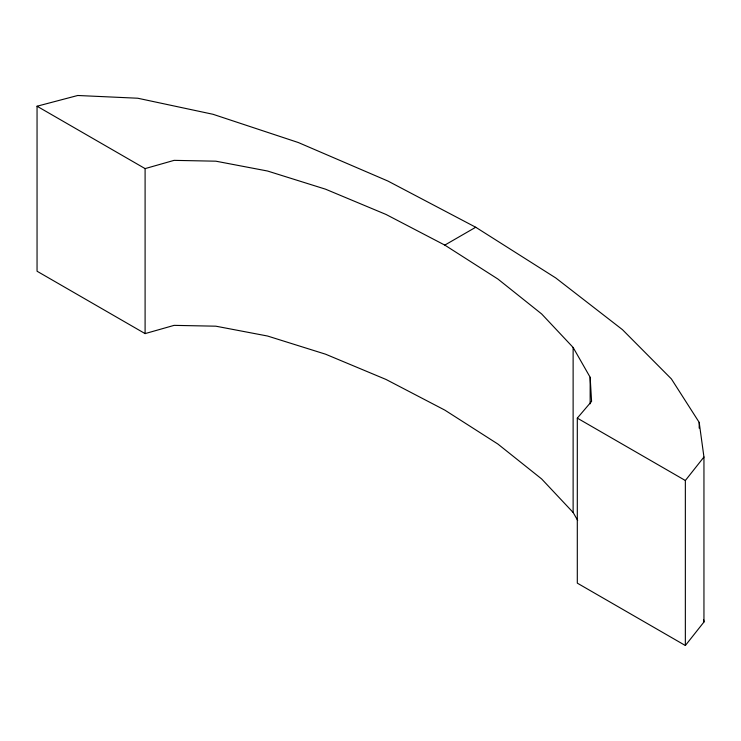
<?xml version="1.0" encoding="UTF-8"?>
<svg xmlns="http://www.w3.org/2000/svg" width="741" height="741" viewBox="0 0 741 741"><rect width="100%" height="100%" fill="white"/><g stroke="black" fill="none" stroke-linecap="round" stroke-linejoin="round"><path stroke-width="1.11" d="M37.05 106.222L145.097 168.605L174.098 160.362L215.853 161.186L267.51 171.014L325.549 189.187L386.024 214.455L444.804 245.104L497.887 279.033L541.652 313.952L573.126 347.455L590.151 377.28L591.577 401.39L577.304 418.128L577.304 583.139L685.351 645.513L685.351 480.511L703.95 457.021L699.189 422.379L671.402 378.938L622.468 329.671L555.731 277.931L475.731 227.246L387.932 181.054L298.317 142.531L212.982 114.281L137.743 98.229L77.74 95.487L37.05 106.222L37.05 271.225L145.097 333.607L174.098 325.364L215.853 326.188L267.51 336.016L325.549 354.189L386.024 379.457L444.804 410.106L497.887 444.044L541.652 478.955L573.126 512.466L577.665 520.414M685.351 645.513L703.95 622.023L703.95 457.021M444.804 245.104L475.731 227.246M577.304 418.128L685.351 480.511M703.644 619.791L703.95 622.023M699.189 422.379L699.189 428.15M590.151 377.28L590.151 403.826M573.126 347.455L573.126 512.466M145.097 168.605L145.097 333.607"/></g></svg>
